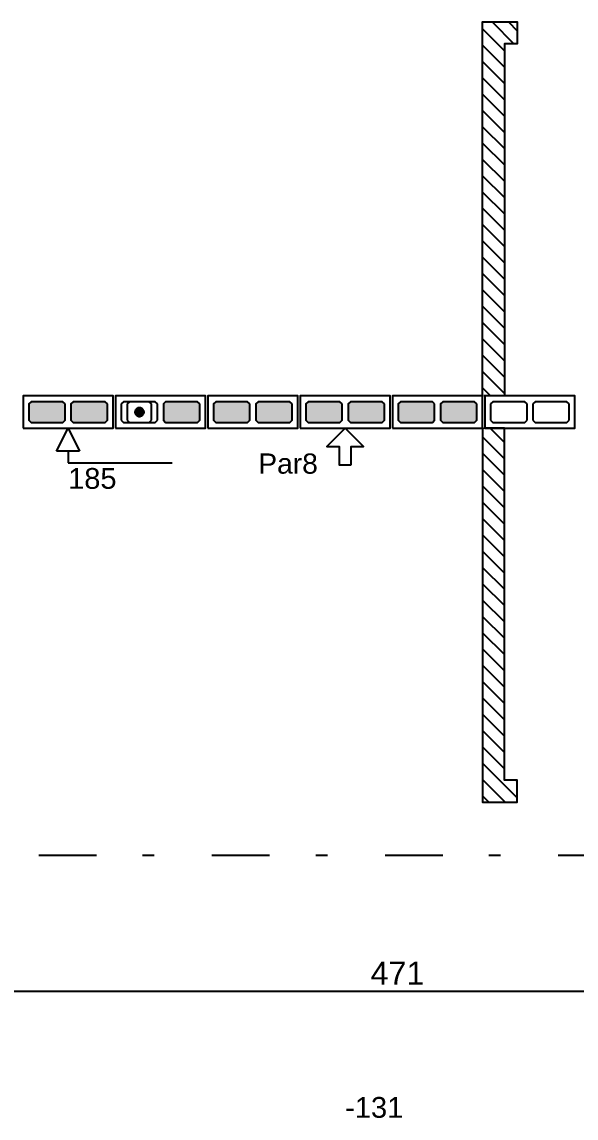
# Model space of a CAD drawing. Extents: x 0 to 119, y 0 to 84.
# Drawn here: x 19.22 to 24.02, y 53.05 to 62.55 of the extents above; entities that cross this region are included whole.
import ezdxf

# ---------------------------------------------------------------- set-up
doc = ezdxf.new("R2010")
doc.units = 0
doc.header["$MEASUREMENT"] = 0
doc.linetypes.add('ESTILO_TQS_0003', pattern=[1.5, 0.5, -0.4, 0.1, -0.5])
doc.linetypes.add('ESTILO_TQS_0005', pattern=[0.4, 0.3, -0.1])
for name, color, linetype in [('20', 1, 'CONTINUOUS'), ('27', 250, 'CONTINUOUS'), ('29', 9, 'CONTINUOUS'), ('3', 7, 'CONTINUOUS'), ('35', 255, 'CONTINUOUS'), ('9', 8, 'CONTINUOUS')]:
    doc.layers.add(name, color=color, linetype=linetype)
doc.styles.add('TQS_ARIAL', font='arial.ttf')

msp = doc.modelspace()

# ---------------------------------------------------------------- linework, layer by layer
at = {"layer": '20', "color": 1, "linetype": 'Continuous'}
for p, q in [((19.52366, 58.82668), (19.62366, 59.02668)), ((19.62366, 59.02668), (19.72366, 58.82668)), ((19.72366, 58.82668), (19.52366, 58.82668)), ((19.62366, 58.82668), (19.62366, 58.72668)), ((19.62366, 58.72668), (20.52366, 58.72668))]:
    msp.add_line(p, q, dxfattribs=at)
at = {"layer": '20', "color": 1, "linetype": 'ESTILO_TQS_0003'}
msp.add_line((13.369188, 55.32668), (48.726188, 55.32668), dxfattribs=at)
at = {"layer": '27', "color": 250, "linetype": 'ESTILO_TQS_0005'}
for points in [[(19.28366, 59.09668), (19.30366, 59.07668), (19.57866, 59.07668), (19.59866, 59.09668), (19.59866, 59.23668), (19.57866, 59.25668), (19.30366, 59.25668), (19.28366, 59.23668), (19.28366, 59.09668)], [(19.64866, 59.09668), (19.66866, 59.07668), (19.94366, 59.07668), (19.96366, 59.09668), (19.96366, 59.23668), (19.94366, 59.25668), (19.66866, 59.25668), (19.64866, 59.23668), (19.64866, 59.09668)], [(20.08366, 59.09668), (20.10366, 59.07668), (20.37866, 59.07668), (20.39866, 59.09668), (20.39866, 59.23668), (20.37866, 59.25668), (20.10366, 59.25668), (20.08366, 59.23668), (20.08366, 59.09668)], [(20.44866, 59.09668), (20.46866, 59.07668), (20.74366, 59.07668), (20.76366, 59.09668), (20.76366, 59.23668), (20.74366, 59.25668), (20.46866, 59.25668), (20.44866, 59.23668), (20.44866, 59.09668)], [(20.88366, 59.09668), (20.90366, 59.07668), (21.17866, 59.07668), (21.19866, 59.09668), (21.19866, 59.23668), (21.17866, 59.25668), (20.90366, 59.25668), (20.88366, 59.23668), (20.88366, 59.09668)], [(21.24866, 59.09668), (21.26866, 59.07668), (21.54366, 59.07668), (21.56366, 59.09668), (21.56366, 59.23668), (21.54366, 59.25668), (21.26866, 59.25668), (21.24866, 59.23668), (21.24866, 59.09668)], [(21.68366, 59.09668), (21.70366, 59.07668), (21.97866, 59.07668), (21.99866, 59.09668), (21.99866, 59.23668), (21.97866, 59.25668), (21.70366, 59.25668), (21.68366, 59.23668), (21.68366, 59.09668)], [(22.04866, 59.09668), (22.06866, 59.07668), (22.34366, 59.07668), (22.36366, 59.09668), (22.36366, 59.23668), (22.34366, 59.25668), (22.06866, 59.25668), (22.04866, 59.23668), (22.04866, 59.09668)], [(22.48366, 59.09668), (22.50366, 59.07668), (22.77866, 59.07668), (22.79866, 59.09668), (22.79866, 59.23668), (22.77866, 59.25668), (22.50366, 59.25668), (22.48366, 59.23668), (22.48366, 59.09668)], [(22.84866, 59.09668), (22.86866, 59.07668), (23.14366, 59.07668), (23.16366, 59.09668), (23.16366, 59.23668), (23.14366, 59.25668), (22.86866, 59.25668), (22.84866, 59.23668), (22.84866, 59.09668)], [(23.28366, 59.09668), (23.30366, 59.07668), (23.57866, 59.07668), (23.59866, 59.09668), (23.59866, 59.23668), (23.57866, 59.25668), (23.30366, 59.25668), (23.28366, 59.23668), (23.28366, 59.09668)], [(23.64866, 59.09668), (23.66866, 59.07668), (23.94366, 59.07668), (23.96366, 59.09668), (23.96366, 59.23668), (23.94366, 59.25668), (23.66866, 59.25668), (23.64866, 59.23668), (23.64866, 59.09668)]]:
    msp.add_lwpolyline(points, dxfattribs=at)
at = {"layer": '29', "color": 9, "linetype": 'Continuous'}
for p, q in [((23.295559, 62.547204), (23.485512, 62.357251)), ((23.436939, 62.547245), (23.513676, 62.470509)), ((23.213616, 62.487726), (23.403702, 62.29764)), ((23.213616, 62.346305), (23.403702, 62.156218)), ((23.213616, 62.204883), (23.403702, 62.014797)), ((23.213616, 62.063462), (23.403702, 61.873375)), ((23.213616, 61.92204), (23.403702, 61.731954)), ((23.213616, 61.780619), (23.403702, 61.590533)), ((23.213616, 61.639198), (23.403702, 61.449111)), ((23.213616, 61.497776), (23.403702, 61.30769)), ((23.213616, 61.356355), (23.403702, 61.166269)), ((23.213616, 61.214934), (23.403702, 61.024847)), ((23.213616, 61.073512), (23.403702, 60.883426)), ((23.213616, 60.932091), (23.403702, 60.742005)), ((23.213616, 60.79067), (23.403702, 60.600583)), ((23.213616, 60.649248), (23.403702, 60.459162)), ((23.213616, 60.507827), (23.403702, 60.317741)), ((23.213616, 60.366406), (23.403702, 60.176319)), ((23.213616, 60.224984), (23.403702, 60.034898)), ((23.213616, 60.083563), (23.403702, 59.893476)), ((23.213616, 59.942141), (23.403702, 59.752055)), ((23.213616, 59.80072), (23.403702, 59.610634)), ((23.213616, 59.659299), (23.403702, 59.469212)), ((23.213616, 59.517877), (23.403702, 59.327791)), ((23.213616, 59.376456), (23.283392, 59.30668)), ((23.280549, 59.02668), (23.403702, 58.903527)), ((23.213616, 58.952192), (23.403702, 58.762106)), ((23.213616, 58.810771), (23.403702, 58.620684)), ((23.213616, 58.669349), (23.403702, 58.479263)), ((23.213616, 58.527928), (23.403702, 58.337842)), ((23.213616, 58.386507), (23.403702, 58.19642)), ((23.213616, 58.245085), (23.403702, 58.054999)), ((23.213616, 58.103664), (23.403702, 57.913577)), ((23.213616, 57.962242), (23.403702, 57.772156)), ((23.213616, 57.820821), (23.403702, 57.630735)), ((23.213616, 57.6794), (23.403702, 57.489313)), ((23.213616, 57.537978), (23.403702, 57.347892)), ((23.213616, 57.396557), (23.403702, 57.206471)), ((23.213616, 57.255136), (23.403702, 57.065049)), ((23.213616, 57.113714), (23.403702, 56.923628)), ((23.213616, 56.972293), (23.403702, 56.782207)), ((23.213616, 56.830872), (23.403702, 56.640785)), ((23.213616, 56.68945), (23.403702, 56.499364)), ((23.213616, 56.548029), (23.403702, 56.357943)), ((23.213616, 56.406608), (23.403702, 56.216521)), ((23.213616, 56.265186), (23.403702, 56.0751)), ((23.213616, 56.123765), (23.513667, 55.823714)), ((23.213616, 55.982343), (23.409837, 55.786123)), ((23.502693, 55.976109), (23.5137, 55.965102)), ((23.213616, 55.840922), (23.268374, 55.786164))]:
    msp.add_line(p, q, dxfattribs=at)
for points in [[(23.213616, 59.30668), (23.213616, 62.54718), (23.513658, 62.547268), (23.513702, 62.357251), (23.403702, 62.357251), (23.403702, 59.30668), (23.223702, 59.30668)], [(23.213616, 59.02668), (23.213616, 55.78618), (23.513658, 55.786092), (23.513702, 55.976109), (23.403702, 55.976109), (23.403702, 59.02668), (23.223702, 59.02668)]]:
    msp.add_lwpolyline(points, dxfattribs=at)
at = {"layer": '3', "color": 7, "linetype": 'Continuous'}
for p, q in [((20.15616, 59.25668), (20.13616, 59.23668)), ((20.13616, 59.23668), (20.13616, 59.09668)), ((20.32616, 59.25668), (20.15616, 59.25668)), ((20.34616, 59.23668), (20.32616, 59.25668)), ((20.34616, 59.09668), (20.34616, 59.23668)), ((20.13616, 59.09668), (20.15616, 59.07668)), ((20.32616, 59.07668), (20.34616, 59.09668)), ((20.15616, 59.07668), (20.32616, 59.07668))]:
    msp.add_line(p, q, dxfattribs=at)
for points in [[(19.23366, 59.02668), (20.01366, 59.02668), (20.01366, 59.30668), (19.23366, 59.30668), (19.23366, 59.02668)], [(20.03366, 59.02668), (20.81366, 59.02668), (20.81366, 59.30668), (20.03366, 59.30668), (20.03366, 59.02668)], [(20.83366, 59.02668), (21.61366, 59.02668), (21.61366, 59.30668), (20.83366, 59.30668), (20.83366, 59.02668)], [(21.63366, 59.02668), (22.41366, 59.02668), (22.41366, 59.30668), (21.63366, 59.30668), (21.63366, 59.02668)], [(22.43366, 59.02668), (23.21366, 59.02668), (23.21366, 59.30668), (22.43366, 59.30668), (22.43366, 59.02668)], [(23.23366, 59.02668), (24.01366, 59.02668), (24.01366, 59.30668), (23.23366, 59.30668), (23.23366, 59.02668)], [(20.24176, 59.16668), (20.241757, 59.166619), (20.241748, 59.166559), (20.241732, 59.1665), (20.241711, 59.166443), (20.241685, 59.166389), (20.241652, 59.166337), (20.241615, 59.166289), (20.241573, 59.166245), (20.241527, 59.166206), (20.241477, 59.166171), (20.241424, 59.166141), (20.241368, 59.166117), (20.24131, 59.166099), (20.241251, 59.166087), (20.24119, 59.166081), (20.24113, 59.166081), (20.241069, 59.166087), (20.24101, 59.166099), (20.240952, 59.166117), (20.240896, 59.166141), (20.240843, 59.166171), (20.240793, 59.166206), (20.240747, 59.166245), (20.240705, 59.166289), (20.240668, 59.166337), (20.240635, 59.166389), (20.240609, 59.166443), (20.240588, 59.1665), (20.240572, 59.166559), (20.240563, 59.166619), (20.24056, 59.16668), (20.27896, 59.16668), (20.278766, 59.170504), (20.278186, 59.174289), (20.277226, 59.177996), (20.275897, 59.181587), (20.27421, 59.185024), (20.272185, 59.188274), (20.269841, 59.191302), (20.267203, 59.194077), (20.264298, 59.196571), (20.261155, 59.198759), (20.257807, 59.200617), (20.254288, 59.202127), (20.250635, 59.203273), (20.246884, 59.204044), (20.243075, 59.204431), (20.239245, 59.204431), (20.235436, 59.204044), (20.231685, 59.203273), (20.228032, 59.202127), (20.224513, 59.200617), (20.221165, 59.198759), (20.218022, 59.196571), (20.215117, 59.194077), (20.212479, 59.191302), (20.210135, 59.188274), (20.20811, 59.185024), (20.206423, 59.181587), (20.205094, 59.177996), (20.204134, 59.174289), (20.203554, 59.170504), (20.20336, 59.16668), (20.24176, 59.16668)], [(20.24056, 59.16668), (20.240563, 59.166741), (20.240572, 59.166801), (20.240588, 59.16686), (20.240609, 59.166917), (20.240635, 59.166971), (20.240668, 59.167023), (20.240705, 59.167071), (20.240747, 59.167115), (20.240793, 59.167154), (20.240843, 59.167189), (20.240896, 59.167219), (20.240952, 59.167243), (20.24101, 59.167261), (20.241069, 59.167273), (20.24113, 59.167279), (20.24119, 59.167279), (20.241251, 59.167273), (20.24131, 59.167261), (20.241368, 59.167243), (20.241424, 59.167219), (20.241477, 59.167189), (20.241527, 59.167154), (20.241573, 59.167115), (20.241615, 59.167071), (20.241652, 59.167023), (20.241685, 59.166971), (20.241711, 59.166917), (20.241732, 59.16686), (20.241748, 59.166801), (20.241757, 59.166741), (20.24176, 59.16668), (20.20336, 59.16668), (20.203554, 59.162856), (20.204134, 59.159071), (20.205094, 59.155364), (20.206423, 59.151773), (20.20811, 59.148336), (20.210135, 59.145086), (20.212479, 59.142058), (20.215117, 59.139283), (20.218022, 59.136789), (20.221165, 59.134601), (20.224513, 59.132743), (20.228032, 59.131233), (20.231685, 59.130087), (20.235436, 59.129316), (20.239245, 59.128929), (20.243075, 59.128929), (20.246884, 59.129316), (20.250635, 59.130087), (20.254288, 59.131233), (20.257807, 59.132743), (20.261155, 59.134601), (20.264298, 59.136789), (20.267203, 59.139283), (20.269841, 59.142058), (20.272185, 59.145086), (20.27421, 59.148336), (20.275897, 59.151773), (20.277226, 59.155364), (20.278186, 59.159071), (20.278766, 59.162856), (20.27896, 59.16668), (20.24056, 59.16668)], [(22.076318, 58.710733), (22.076318, 58.868706), (22.181634, 58.868706), (22.02366, 59.02668), (21.865686, 58.868706), (21.971002, 58.868706), (21.971002, 58.710733), (22.076318, 58.710733)]]:
    msp.add_lwpolyline(points, dxfattribs=at)
msp.add_circle((20.24116, 59.16668), 0.0372, dxfattribs=at)
for points in [[(20.24176, 59.16668), (20.204134, 59.174289), (20.203554, 59.170504)], [(20.24176, 59.16668), (20.205094, 59.177996), (20.204134, 59.174289)], [(20.24176, 59.16668), (20.206423, 59.181587), (20.205094, 59.177996)], [(20.24176, 59.16668), (20.20811, 59.185024), (20.206423, 59.181587)], [(20.24176, 59.16668), (20.210135, 59.188274), (20.20811, 59.185024)], [(20.24176, 59.16668), (20.212479, 59.191302), (20.210135, 59.188274)], [(20.24176, 59.16668), (20.215117, 59.194077), (20.212479, 59.191302)], [(20.24176, 59.16668), (20.218022, 59.196571), (20.215117, 59.194077)], [(20.24176, 59.16668), (20.221165, 59.198759), (20.218022, 59.196571)], [(20.24176, 59.16668), (20.224513, 59.200617), (20.221165, 59.198759)], [(20.24176, 59.16668), (20.228032, 59.202127), (20.224513, 59.200617)], [(20.24176, 59.16668), (20.231685, 59.203273), (20.228032, 59.202127)], [(20.24176, 59.16668), (20.235436, 59.204044), (20.231685, 59.203273)], [(20.24176, 59.16668), (20.239245, 59.204431), (20.235436, 59.204044)], [(20.24176, 59.16668), (20.243075, 59.204431), (20.239245, 59.204431)], [(20.27896, 59.16668), (20.243075, 59.204431), (20.24176, 59.16668)], [(20.27896, 59.16668), (20.246884, 59.204044), (20.243075, 59.204431)], [(20.27896, 59.16668), (20.250635, 59.203273), (20.246884, 59.204044)], [(20.27896, 59.16668), (20.254288, 59.202127), (20.250635, 59.203273)], [(20.27896, 59.16668), (20.257807, 59.200617), (20.254288, 59.202127)], [(20.27896, 59.16668), (20.261155, 59.198759), (20.257807, 59.200617)], [(20.27896, 59.16668), (20.264298, 59.196571), (20.261155, 59.198759)], [(20.27896, 59.16668), (20.267203, 59.194077), (20.264298, 59.196571)], [(20.27896, 59.16668), (20.269841, 59.191302), (20.267203, 59.194077)], [(20.27896, 59.16668), (20.272185, 59.188274), (20.269841, 59.191302)], [(20.27896, 59.16668), (20.27421, 59.185024), (20.272185, 59.188274)], [(20.27896, 59.16668), (20.275897, 59.181587), (20.27421, 59.185024)], [(20.27896, 59.16668), (20.277226, 59.177996), (20.275897, 59.181587)], [(20.27896, 59.16668), (20.278186, 59.174289), (20.277226, 59.177996)], [(20.27896, 59.16668), (20.278766, 59.170504), (20.278186, 59.174289)], [(20.24176, 59.16668), (20.203554, 59.170504), (20.20336, 59.16668)], [(20.24056, 59.16668), (20.20336, 59.16668), (20.203554, 59.162856)], [(20.24056, 59.16668), (20.203554, 59.162856), (20.204134, 59.159071)], [(20.24056, 59.16668), (20.204134, 59.159071), (20.205094, 59.155364)], [(20.24056, 59.16668), (20.205094, 59.155364), (20.206423, 59.151773)], [(20.24056, 59.16668), (20.206423, 59.151773), (20.20811, 59.148336)], [(20.24056, 59.16668), (20.20811, 59.148336), (20.210135, 59.145086)], [(20.24056, 59.16668), (20.210135, 59.145086), (20.212479, 59.142058)], [(20.24056, 59.16668), (20.212479, 59.142058), (20.215117, 59.139283)], [(20.24056, 59.16668), (20.215117, 59.139283), (20.218022, 59.136789)], [(20.24056, 59.16668), (20.218022, 59.136789), (20.221165, 59.134601)], [(20.24056, 59.16668), (20.221165, 59.134601), (20.224513, 59.132743)], [(20.24056, 59.16668), (20.224513, 59.132743), (20.228032, 59.131233)], [(20.24056, 59.16668), (20.228032, 59.131233), (20.231685, 59.130087)], [(20.24056, 59.16668), (20.231685, 59.130087), (20.235436, 59.129316)], [(20.24056, 59.16668), (20.235436, 59.129316), (20.239245, 59.128929)], [(20.24056, 59.16668), (20.239245, 59.128929), (20.243075, 59.128929)], [(20.240793, 59.167154), (20.240588, 59.16686), (20.24056, 59.16668)], [(20.240793, 59.167154), (20.24056, 59.16668), (20.24056, 59.16668)], [(20.240793, 59.167154), (20.24056, 59.16668), (20.24056, 59.16668)], [(20.240793, 59.167154), (20.24056, 59.16668), (20.24056, 59.16668)], [(20.240793, 59.167154), (20.24056, 59.16668), (20.24056, 59.16668)], [(20.240793, 59.167154), (20.24056, 59.16668), (20.24056, 59.16668)], [(20.240793, 59.167154), (20.24056, 59.16668), (20.24056, 59.16668)], [(20.240793, 59.167154), (20.24056, 59.16668), (20.24056, 59.16668)], [(20.240793, 59.167154), (20.24056, 59.16668), (20.24056, 59.16668)], [(20.240793, 59.167154), (20.24056, 59.16668), (20.24056, 59.16668)], [(20.240793, 59.167154), (20.24056, 59.16668), (20.24056, 59.16668)], [(20.240793, 59.167154), (20.24056, 59.16668), (20.24056, 59.16668)], [(20.240793, 59.167154), (20.24056, 59.16668), (20.24056, 59.16668)], [(20.240793, 59.167154), (20.24056, 59.16668), (20.24056, 59.16668)], [(20.240793, 59.167154), (20.24056, 59.16668), (20.24056, 59.16668)], [(20.240793, 59.167154), (20.24056, 59.16668), (20.24056, 59.16668)], [(20.240793, 59.167154), (20.24056, 59.16668), (20.24056, 59.16668)], [(20.240793, 59.167154), (20.24056, 59.16668), (20.24056, 59.16668)], [(20.240793, 59.167154), (20.24056, 59.16668), (20.24056, 59.16668)], [(20.240793, 59.167154), (20.24056, 59.16668), (20.24056, 59.16668)], [(20.240793, 59.167154), (20.24056, 59.16668), (20.24056, 59.16668)], [(20.240793, 59.167154), (20.24056, 59.16668), (20.24056, 59.16668)], [(20.240793, 59.167154), (20.24056, 59.16668), (20.24056, 59.16668)], [(20.24056, 59.16668), (20.243075, 59.128929), (20.27896, 59.16668)], [(20.240793, 59.167154), (20.240635, 59.166971), (20.240588, 59.16686)], [(20.240793, 59.167154), (20.240668, 59.167023), (20.240635, 59.166971)], [(20.240793, 59.167154), (20.240705, 59.167071), (20.240668, 59.167023)], [(20.240793, 59.167154), (20.240747, 59.167115), (20.240705, 59.167071)], [(20.240793, 59.167154), (20.240793, 59.167154), (20.240747, 59.167115)], [(20.240793, 59.167154), (20.240747, 59.167115), (20.240747, 59.167115)], [(20.240793, 59.167154), (20.240793, 59.167154), (20.240793, 59.167154)], [(20.24176, 59.16668), (20.241527, 59.166206), (20.241527, 59.166206)], [(20.24176, 59.16668), (20.241527, 59.166206), (20.241527, 59.166206)], [(20.24176, 59.16668), (20.241527, 59.166206), (20.241573, 59.166245)], [(20.24176, 59.16668), (20.241573, 59.166245), (20.241573, 59.166245)], [(20.24176, 59.16668), (20.241573, 59.166245), (20.241615, 59.166289)], [(20.24176, 59.16668), (20.241615, 59.166289), (20.241652, 59.166337)], [(20.24176, 59.16668), (20.241652, 59.166337), (20.241685, 59.166389)], [(20.24176, 59.16668), (20.241685, 59.166389), (20.241732, 59.1665)], [(20.24176, 59.16668), (20.241732, 59.1665), (20.24176, 59.16668)], [(20.24176, 59.16668), (20.24176, 59.16668), (20.24176, 59.16668)], [(20.24176, 59.16668), (20.24176, 59.16668), (20.24176, 59.16668)], [(20.24176, 59.16668), (20.24176, 59.16668), (20.24176, 59.16668)], [(20.24176, 59.16668), (20.24176, 59.16668), (20.24176, 59.16668)], [(20.24176, 59.16668), (20.24176, 59.16668), (20.24176, 59.16668)], [(20.24176, 59.16668), (20.24176, 59.16668), (20.24176, 59.16668)], [(20.24176, 59.16668), (20.24176, 59.16668), (20.24176, 59.16668)], [(20.24176, 59.16668), (20.24176, 59.16668), (20.24176, 59.16668)], [(20.24176, 59.16668), (20.24176, 59.16668), (20.24176, 59.16668)], [(20.24176, 59.16668), (20.24176, 59.16668), (20.24176, 59.16668)], [(20.24176, 59.16668), (20.24176, 59.16668), (20.24176, 59.16668)], [(20.24176, 59.16668), (20.24176, 59.16668), (20.24176, 59.16668)], [(20.24176, 59.16668), (20.24176, 59.16668), (20.24176, 59.16668)], [(20.24176, 59.16668), (20.24176, 59.16668), (20.24176, 59.16668)], [(20.24176, 59.16668), (20.24176, 59.16668), (20.24176, 59.16668)], [(20.24176, 59.16668), (20.24176, 59.16668), (20.24176, 59.16668)], [(20.24176, 59.16668), (20.24176, 59.16668), (20.24176, 59.16668)], [(20.24176, 59.16668), (20.24176, 59.16668), (20.24176, 59.16668)], [(20.24176, 59.16668), (20.24176, 59.16668), (20.24176, 59.16668)], [(20.24176, 59.16668), (20.24176, 59.16668), (20.24176, 59.16668)], [(20.24176, 59.16668), (20.24176, 59.16668), (20.24176, 59.16668)], [(20.27896, 59.16668), (20.243075, 59.128929), (20.246884, 59.129316)], [(20.27896, 59.16668), (20.246884, 59.129316), (20.250635, 59.130087)], [(20.27896, 59.16668), (20.250635, 59.130087), (20.254288, 59.131233)], [(20.27896, 59.16668), (20.254288, 59.131233), (20.257807, 59.132743)], [(20.27896, 59.16668), (20.257807, 59.132743), (20.261155, 59.134601)], [(20.27896, 59.16668), (20.261155, 59.134601), (20.264298, 59.136789)], [(20.27896, 59.16668), (20.264298, 59.136789), (20.267203, 59.139283)], [(20.27896, 59.16668), (20.267203, 59.139283), (20.269841, 59.142058)], [(20.27896, 59.16668), (20.269841, 59.142058), (20.272185, 59.145086)], [(20.27896, 59.16668), (20.272185, 59.145086), (20.27421, 59.148336)], [(20.27896, 59.16668), (20.27421, 59.148336), (20.275897, 59.151773)], [(20.27896, 59.16668), (20.275897, 59.151773), (20.277226, 59.155364)], [(20.27896, 59.16668), (20.277226, 59.155364), (20.278186, 59.159071)], [(20.27896, 59.16668), (20.278186, 59.159071), (20.278766, 59.162856)]]:
    msp.add_solid(points, dxfattribs=at)
at = {"layer": '35', "color": 255, "linetype": 'Continuous'}
msp.add_line((27.48366, 54.144668), (17.56366, 54.144668), dxfattribs=at)
at = {"layer": '9', "color": 8, "linetype": 'Continuous'}
for points in [[(19.59866, 59.23668), (19.57866, 59.25668), (19.30366, 59.25668), (19.28366, 59.23668), (19.28366, 59.09668), (19.30366, 59.07668), (19.57866, 59.07668), (19.59866, 59.09668), (19.59866, 59.23668)], [(19.96366, 59.23668), (19.94366, 59.25668), (19.66866, 59.25668), (19.64866, 59.23668), (19.64866, 59.09668), (19.66866, 59.07668), (19.94366, 59.07668), (19.96366, 59.09668), (19.96366, 59.23668)], [(20.76366, 59.23668), (20.74366, 59.25668), (20.46866, 59.25668), (20.44866, 59.23668), (20.44866, 59.09668), (20.46866, 59.07668), (20.74366, 59.07668), (20.76366, 59.09668), (20.76366, 59.23668)], [(21.19866, 59.23668), (21.17866, 59.25668), (20.90366, 59.25668), (20.88366, 59.23668), (20.88366, 59.09668), (20.90366, 59.07668), (21.17866, 59.07668), (21.19866, 59.09668), (21.19866, 59.23668)], [(21.56366, 59.23668), (21.54366, 59.25668), (21.26866, 59.25668), (21.24866, 59.23668), (21.24866, 59.09668), (21.26866, 59.07668), (21.54366, 59.07668), (21.56366, 59.09668), (21.56366, 59.23668)], [(21.99866, 59.23668), (21.97866, 59.25668), (21.70366, 59.25668), (21.68366, 59.23668), (21.68366, 59.09668), (21.70366, 59.07668), (21.97866, 59.07668), (21.99866, 59.09668), (21.99866, 59.23668)], [(22.36366, 59.23668), (22.34366, 59.25668), (22.06866, 59.25668), (22.04866, 59.23668), (22.04866, 59.09668), (22.06866, 59.07668), (22.34366, 59.07668), (22.36366, 59.09668), (22.36366, 59.23668)], [(22.79866, 59.23668), (22.77866, 59.25668), (22.50366, 59.25668), (22.48366, 59.23668), (22.48366, 59.09668), (22.50366, 59.07668), (22.77866, 59.07668), (22.79866, 59.09668), (22.79866, 59.23668)], [(23.16366, 59.23668), (23.14366, 59.25668), (22.86866, 59.25668), (22.84866, 59.23668), (22.84866, 59.09668), (22.86866, 59.07668), (23.14366, 59.07668), (23.16366, 59.09668), (23.16366, 59.23668)]]:
    msp.add_lwpolyline(points, dxfattribs=at)
for points in [[(19.59866, 59.23668), (19.30366, 59.25668), (19.28366, 59.23668)], [(19.59866, 59.23668), (19.28366, 59.23668), (19.28366, 59.09668)], [(19.59866, 59.23668), (19.28366, 59.09668), (19.30366, 59.07668)], [(19.59866, 59.23668), (19.57866, 59.25668), (19.30366, 59.25668)], [(19.59866, 59.23668), (19.30366, 59.07668), (19.57866, 59.07668)], [(19.59866, 59.23668), (19.57866, 59.07668), (19.59866, 59.09668)], [(19.59866, 59.23668), (19.59866, 59.09668), (19.59866, 59.23668)], [(19.96366, 59.23668), (19.66866, 59.25668), (19.64866, 59.23668)], [(19.96366, 59.23668), (19.64866, 59.23668), (19.64866, 59.09668)], [(19.96366, 59.23668), (19.64866, 59.09668), (19.66866, 59.07668)], [(19.96366, 59.23668), (19.94366, 59.25668), (19.66866, 59.25668)], [(19.96366, 59.23668), (19.66866, 59.07668), (19.94366, 59.07668)], [(19.96366, 59.23668), (19.94366, 59.07668), (19.96366, 59.09668)], [(19.96366, 59.23668), (19.96366, 59.09668), (19.96366, 59.23668)], [(20.76366, 59.23668), (20.46866, 59.25668), (20.44866, 59.23668)], [(20.76366, 59.23668), (20.44866, 59.23668), (20.44866, 59.09668)], [(20.76366, 59.23668), (20.44866, 59.09668), (20.46866, 59.07668)], [(20.76366, 59.23668), (20.74366, 59.25668), (20.46866, 59.25668)], [(20.76366, 59.23668), (20.46866, 59.07668), (20.74366, 59.07668)], [(20.76366, 59.23668), (20.74366, 59.07668), (20.76366, 59.09668)], [(20.76366, 59.23668), (20.76366, 59.09668), (20.76366, 59.23668)], [(21.19866, 59.23668), (20.90366, 59.25668), (20.88366, 59.23668)], [(21.19866, 59.23668), (20.88366, 59.23668), (20.88366, 59.09668)], [(21.19866, 59.23668), (20.88366, 59.09668), (20.90366, 59.07668)], [(21.19866, 59.23668), (21.17866, 59.25668), (20.90366, 59.25668)], [(21.19866, 59.23668), (20.90366, 59.07668), (21.17866, 59.07668)], [(21.19866, 59.23668), (21.17866, 59.07668), (21.19866, 59.09668)], [(21.19866, 59.23668), (21.19866, 59.09668), (21.19866, 59.23668)], [(21.56366, 59.23668), (21.26866, 59.25668), (21.24866, 59.23668)], [(21.56366, 59.23668), (21.24866, 59.23668), (21.24866, 59.09668)], [(21.56366, 59.23668), (21.24866, 59.09668), (21.26866, 59.07668)], [(21.56366, 59.23668), (21.54366, 59.25668), (21.26866, 59.25668)], [(21.56366, 59.23668), (21.26866, 59.07668), (21.54366, 59.07668)], [(21.56366, 59.23668), (21.54366, 59.07668), (21.56366, 59.09668)], [(21.56366, 59.23668), (21.56366, 59.09668), (21.56366, 59.23668)], [(21.99866, 59.23668), (21.70366, 59.25668), (21.68366, 59.23668)], [(21.99866, 59.23668), (21.68366, 59.23668), (21.68366, 59.09668)], [(21.99866, 59.23668), (21.68366, 59.09668), (21.70366, 59.07668)], [(21.99866, 59.23668), (21.97866, 59.25668), (21.70366, 59.25668)], [(21.99866, 59.23668), (21.70366, 59.07668), (21.97866, 59.07668)], [(21.99866, 59.23668), (21.97866, 59.07668), (21.99866, 59.09668)], [(21.99866, 59.23668), (21.99866, 59.09668), (21.99866, 59.23668)], [(22.36366, 59.23668), (22.06866, 59.25668), (22.04866, 59.23668)], [(22.36366, 59.23668), (22.04866, 59.23668), (22.04866, 59.09668)], [(22.36366, 59.23668), (22.04866, 59.09668), (22.06866, 59.07668)], [(22.36366, 59.23668), (22.34366, 59.25668), (22.06866, 59.25668)], [(22.36366, 59.23668), (22.06866, 59.07668), (22.34366, 59.07668)], [(22.36366, 59.23668), (22.34366, 59.07668), (22.36366, 59.09668)], [(22.36366, 59.23668), (22.36366, 59.09668), (22.36366, 59.23668)], [(22.79866, 59.23668), (22.50366, 59.25668), (22.48366, 59.23668)], [(22.79866, 59.23668), (22.48366, 59.23668), (22.48366, 59.09668)], [(22.79866, 59.23668), (22.48366, 59.09668), (22.50366, 59.07668)], [(22.79866, 59.23668), (22.77866, 59.25668), (22.50366, 59.25668)], [(22.79866, 59.23668), (22.50366, 59.07668), (22.77866, 59.07668)], [(22.79866, 59.23668), (22.77866, 59.07668), (22.79866, 59.09668)], [(22.79866, 59.23668), (22.79866, 59.09668), (22.79866, 59.23668)], [(23.16366, 59.23668), (22.86866, 59.25668), (22.84866, 59.23668)], [(23.16366, 59.23668), (22.84866, 59.23668), (22.84866, 59.09668)], [(23.16366, 59.23668), (22.84866, 59.09668), (22.86866, 59.07668)], [(23.16366, 59.23668), (23.14366, 59.25668), (22.86866, 59.25668)], [(23.16366, 59.23668), (22.86866, 59.07668), (23.14366, 59.07668)], [(23.16366, 59.23668), (23.14366, 59.07668), (23.16366, 59.09668)], [(23.16366, 59.23668), (23.16366, 59.09668), (23.16366, 59.23668)]]:
    msp.add_solid(points, dxfattribs=at)

# ---------------------------------------------------------------- texts
at = {"layer": '20', "color": 1, "linetype": 'ESTILO_TQS_0003', "style": 'TQS_ARIAL'}
for s, p in [('185', (19.62366, 58.50168)), ('-131', (22.02366, 53.05168))]:
    msp.add_text(s, height=0.18, dxfattribs=at).set_placement(p)
at = {"layer": '3', "color": 7, "linetype": 'Continuous', "style": 'TQS_ARIAL'}
msp.add_text('Par8', height=0.175, dxfattribs=at).set_placement((21.270798, 58.63293))
at = {"layer": '35', "color": 255, "linetype": 'Continuous', "style": 'TQS_ARIAL'}
msp.add_text('471', height=0.2, dxfattribs=at).set_placement((22.24366, 54.204668))

doc.saveas('drawing.dxf')
